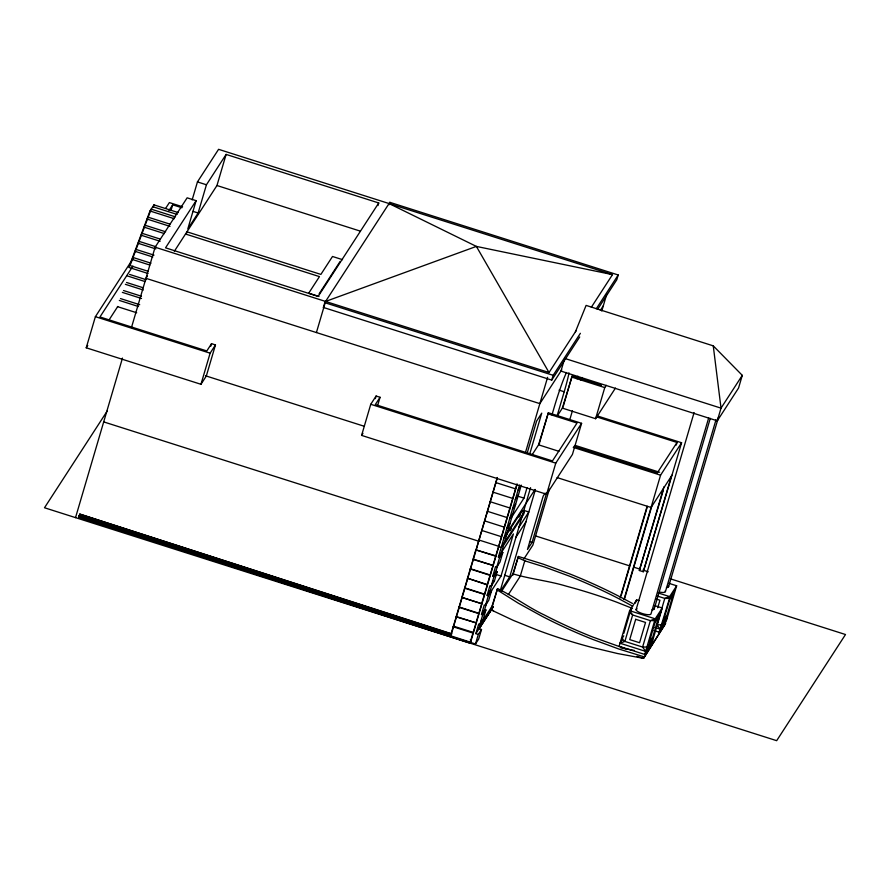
<?xml version="1.0" encoding="UTF-8"?>
<svg xmlns="http://www.w3.org/2000/svg" width="890" height="890" viewBox="0 0 890 890"><rect width="100%" height="100%" fill="white"/><g stroke="black" fill="none" stroke-linecap="round" stroke-linejoin="round"><path stroke-width="1.33" d="M654.551 605.567L662.238 608.004L651.758 643.615L644.738 654.428L619.14 646.285L629.619 610.673L636.628 599.86L639.187 600.672M654.028 630.587L659.145 632.212L666.165 621.398L676.645 585.787L668.957 583.339M469.876 642.079L469.965 642.736L471.222 640.399L470.309 639.799M79.143 516.089L78.887 516.868L79.299 515.355L451.097 635.015M451.842 633.858L79.766 514.086L78.798 517.246L469.575 643.036L469.909 641.868M132.944 266.088L99.958 316.962L206.814 350.949L211.531 343.674L215.469 344.931L206.313 376.036L200.962 384.291L86.23 347.801L95.386 316.684L133.133 258.467M178.278 212.599L153.959 204.867L149.987 210.986L128.839 267.389L148.04 273.497M153.225 207.359L153.959 204.867M75.528 517.624L122.475 358.091M131.475 327.509L155.105 247.209L187.134 197.825L196.123 200.673L187.812 228.919L198.125 213.01L206.436 184.775L226.116 154.415L378.74 202.965L377.972 205.557M171.147 210.007L172.682 204.822L181.938 207.759M192.162 199.883L197.446 181.916L218.584 149.32L612.487 274.632L591.327 307.261M186.166 234.47L186.956 231.812L320.878 274.409L332.504 256.487L342.528 259.669M174.318 251.292L216.96 185.52L226.116 154.415M210.763 346.266L211.531 343.674M200.962 384.291L210.118 353.185L215.469 344.931M579.713 336.954L551.733 380.097L323.382 307.451L324.783 302.667L389.842 202.33L618.205 274.977L616.792 279.76L597.857 308.975M316.417 332.549L325.573 301.443L476.373 246.408L612.487 274.632M389.141 204.722L389.842 202.33M558.942 451.319L538.561 444.833L548.351 412.749L581.593 423.317L572.437 454.423L546.605 494.262L361.596 435.399L370.752 404.294L376.114 396.028L380.052 397.285L377.761 405.061M375.346 398.62L376.114 396.028M470.076 642.625L476.106 622.866L456.314 616.57L450.284 636.328L470.076 642.625L470.866 641.401M476.106 622.866L456.114 616.87L461.943 597.424L481.746 603.72L463.267 597.846M461.743 597.724L467.584 578.277L487.375 584.574L481.546 604.021M467.384 578.589L473.213 559.131L493.004 565.428L487.175 584.886L467.584 578.277M493.004 565.428L473.013 559.443L475.827 549.864L495.83 555.861L516.957 484.071M476.128 549.597L497.243 477.507M451.074 635.104L497.243 478.219M525.378 452.821L547.606 377.304M475.905 623.167L481.746 603.72M492.815 565.74L495.83 555.861M517.135 484.216L470.565 642.424L475.494 643.982L478.675 639.065L481.501 629.497L479.031 628.707L475.85 633.635L478.308 634.414L481.501 629.497M527.236 452.899L536.603 421.07L541.754 413.116L529.661 454.223M475.85 633.635L478.664 624.057L479.899 624.446L483.081 619.529L485.907 609.962L484.672 609.572L481.479 614.489L482.714 614.879L485.907 609.962M481.479 614.489L484.293 604.911L485.528 605.3L488.721 600.383L491.536 590.815L490.301 590.426L487.119 595.343L488.343 595.733L491.536 590.815M487.119 595.343L489.934 585.765L491.169 586.165L494.351 581.237L497.165 571.669L495.941 571.28L492.749 576.197L493.983 576.587L497.165 571.669M492.749 576.197L495.563 566.63L496.798 567.019L499.991 562.102L502.805 552.523L501.571 552.134L498.389 557.051L499.613 557.44L502.805 552.523M498.389 557.051L519.593 484.994M479.899 624.446L482.714 614.879M485.528 605.3L488.343 595.733M491.169 586.165L493.983 576.587M496.798 567.019L499.613 557.44M551.733 380.097L553.146 375.313L580.38 333.305M479.031 628.707L481.501 620.33M484.672 609.572L486.786 602.385M490.301 590.426L492.415 583.239M495.941 571.28L497.699 565.295M501.571 552.134L503.584 545.292L523.576 514.453L524.388 511.728L521.918 510.938L505.631 536.069M504.396 542.566L521.295 485.128L518.125 490.023M475.494 643.982L478.308 634.414M539.195 443.854L548.351 412.749M564.316 359.682L560.956 371.097L717.284 420.825L738.555 388.029L742.282 375.346L713.257 345.854L586.098 305.404L575.396 331.903M491.28 608.549L497.543 588.602C513.73 596.289 528.137 607.392 544.435 615.023A150.955 41.975 23.8 0 0 592.785 637.062L625.859 648.888M490.757 591.872L501.026 576.041L513.419 533.922L501.693 552.011M511.505 517.357L523.965 498.133L527.047 487.653M492.749 604.877L497.543 588.602M521.384 512.762L521.918 510.938M500.191 590.86L530.562 487.676M551.978 414.885L554.281 407.053A32.385 2.503 -72.4 0 1 566.463 372.498M501.215 589.981L509.725 576.876L535.391 489.645M568.977 372.854A32.385 2.503 -72.4 0 1 564.204 391.767L556.906 416.542L562.858 407.364M501.693 591.082L512.874 573.85L518.38 556.461L543.623 564.282L569.511 573.816A158.854 44.177 23.8 0 1 620.386 597.012L632.423 603.442M512.829 575.307L518.38 556.461M601.451 385.359L572.159 376.036L562.369 408.121L595.599 418.701L615.446 388.084M563.381 405.851L572.159 376.036M577.12 378.851L577.899 376.192M517.657 557.574L524.777 560.822L520.261 576.197L508.335 594.587M545.147 493.093L543.178 496.13L527.47 549.497L532.075 542.399L546.627 492.938M546.605 494.262L555.772 463.145L581.593 423.317M549.33 489.211L532.899 545.047L523.832 559.031M569.678 420.08L572.415 410.768M581.415 380.197L582.205 377.538L580.714 379.83M601.762 311.055L606.813 293.9M595.599 418.701L604.755 387.584L606.223 385.314M620.13 597.958L647.13 506.221M621.153 595.644L647.375 506.577M624.068 599.204L660.569 475.171L681.595 442.742L596.956 415.819M624.313 599.56L651.702 506.499M681.595 442.742L643.281 571.747L639.343 570.501L663.996 486.741M676.267 445.056L677.023 442.464L596.367 416.809M663.451 489.745L639.343 570.501M623.868 633.279L629.464 614.256M643.281 571.747L671.46 476.028M636.083 609.706L694.1 412.56M708.674 417.944L651.046 613.766A7.776 2.103 16.4 0 1 641.634 613.321A7.776 2.103 16.4 0 1 637.073 608.882M654.217 608.871L710.276 418.378M657.71 607.837L659.946 600.227L656.253 599.048M636.962 656.275L643.548 658.366L665.564 623.556L643.548 658.366L617.426 653.505L590.626 647.075A156.44 42.331 16.4 0 1 537.86 630.298L513.33 620.386L490.913 609.806L493.538 610.651M644.738 654.428L655.218 618.828L662.238 608.004M665.453 591.538L716.027 419.691M659.145 632.212L660.046 629.152L657.009 624.836L664.785 598.414L669.625 596.6L676.645 585.787M717.284 420.825L721.022 408.143L742.282 375.346M668.624 586.644L718.419 417.466M635.338 603.109L636.628 599.86M654.929 627.517L660.046 629.152L669.558 598.392L669.625 596.6L658.111 592.94M165.596 208.405L169.378 202.586L182.606 206.792M168.933 210.596L172.682 204.822M86.23 347.801L87.743 345.465M108.802 320.322L117.791 306.449M196.123 200.673L165.54 247.832L318.164 296.392L378.74 202.965M147.462 275.989L145.949 278.325L539.863 403.637L561.768 369.839M107.278 410.935L44.5 507.756L776.67 740.68L845.5 634.526L670.726 578.934M319.132 293.822L340.047 261.582M323.382 307.451L324.171 306.227M380.052 397.285L375.324 404.561L552.456 460.92L577.02 423.039L547.717 413.728M361.596 435.399L362.942 433.33M155.105 247.209L549.019 372.521L576.219 330.568M596.267 308.808L618.205 274.977M600.305 310.399L603.331 305.737M531.82 455.235L539.551 443.309M478.853 539.985L479.243 539.373M515.299 499.59L518.481 494.695M512.484 509.169L515.655 504.274M509.67 518.736L512.84 513.841M506.855 528.315L510.026 523.42M506.521 533.455L535.068 489.422M499.045 545.67L498.645 546.282L478.954 540.019M504.029 537.883L507.211 532.988M510.014 530.807L511.494 528.527M518.892 517.101L520.383 514.821M524.388 511.728L501.215 547.461L498.745 546.694M518.903 527.28L528.816 511.984L523.687 510.348M516 537.126L525.923 521.829M479.243 626.037L492.626 605.389M481.824 623.49L490.757 609.706M479.098 628.029L492.849 606.813M479.254 628.106L492.926 606.935M479.298 628.329L491.992 608.749M479.176 628.707L493.394 606.769M677.023 442.464L657.265 472.935L573.883 446.402M672.095 475.049L651.068 507.478L557.118 477.585M630.209 611.43L631.555 609.372M623.779 635.783L621.765 638.886L624.88 641.412L642.602 647.052L647.375 647.03L652.737 638.764M652.659 640.555L645.639 651.369L620.041 643.225L622.844 638.898M660.514 612.342L655.14 620.619L650.379 620.63L632.656 614.99L629.542 612.465M674.92 590.126L669.558 598.392L664.785 598.414L657.187 596M667.144 616.536L661.782 624.813L657.009 624.836M660.046 629.152L667.066 618.327M79.766 514.086L451.386 634.014M620.041 643.225L624.88 641.412L632.656 614.99L629.619 610.673L655.218 618.828L650.379 620.63L642.602 647.052L645.639 651.369M634.425 650.468L620.853 647.887M524.777 560.822L544.991 567.13L569.6 576.208A150.955 41.975 23.8 0 1 617.949 598.247L632.701 606.235M644.004 656.798L618.75 648.988L592.873 639.454A158.854 44.177 23.8 0 1 541.999 616.258L518.369 603.231L496.82 589.703M216.96 185.52L360.372 231.144M197.446 181.916L206.436 184.775M192.985 211.375L198.125 213.01M152.768 206.703L177.088 214.434M175.508 216.882L151.178 209.15L130.029 265.554L147.951 271.25M149.987 210.986L174.318 218.718M148.163 217.205L169.923 224.124M146.972 219.04L170.012 226.371M185.52 234.014L319.454 276.612L308.708 293.199L318.976 296.459M564.694 358.414L721.022 408.143L713.257 345.854M145.137 225.259L165.618 231.778M143.946 227.095L164.428 233.614M142.122 233.325L160.044 239.021M140.931 235.16L160.133 241.268M571.525 377.015L604.755 387.584M139.096 241.379L155.739 246.675M137.905 243.215L155.828 248.911M324.783 302.667L553.146 375.313M136.07 249.434L153.992 255.141M134.88 251.269L152.813 256.976M559.065 390.132L564.204 391.767M133.055 257.488L150.977 263.195M131.865 259.324L149.787 265.031M129.573 274.42L146.216 279.716M127.103 275.844L145.026 281.552M126.547 282.475L143.19 287.77M125.357 284.31L143.279 290.018M123.532 290.541L141.454 296.236M122.342 292.376L141.543 298.484M120.506 298.595L139.708 304.703M575.151 445.389L659.601 472.256M119.316 300.431L138.517 306.538M573.238 447.381L660.569 475.171M117.491 306.649L136.693 312.757M95.386 316.684L210.118 353.185M370.752 404.294L555.772 463.145M205.457 375.758L364.322 426.299M495.852 482.591L515.544 488.855M517.546 496.086L523.965 498.133M493.038 492.159L512.729 498.422M490.223 501.738L509.914 508.001M487.397 511.305L507.1 517.568M535.68 535.969L629.686 565.873M633.658 567.141L640.277 569.244M642.925 570.09L648.22 571.769M484.583 520.873L504.274 527.147M529.505 541.587L532.075 542.399M481.768 530.451L501.459 536.715M103.696 421.905L479.098 541.331M475.827 549.864L495.63 556.161M512.874 573.85C530.473 579.112 549.008 580.881 566.641 586.254A148.663 40.228 16.4 0 1 616.781 602.207L632.49 608.426M504.586 575.24L509.725 576.876M495.886 574.406L501.026 576.041M470.398 568.71L490.19 575.007M470.198 569.01L489.99 575.307M493.127 580.847L494.351 581.237M464.758 587.845L484.561 594.153M464.569 588.156L484.36 594.453M459.129 606.991L478.92 613.288M458.928 607.303L478.72 613.599M453.488 626.137L473.291 632.434M453.099 626.749L472.89 633.046M79.065 516.2L469.019 641.723M389.052 203.554L476.373 246.408L549.019 372.521M665.197 590.904A7.776 2.103 16.4 0 1 659.913 592.15M667.622 585.286A7.776 2.103 16.4 0 1 666.432 587.6M653.961 608.237A7.776 2.103 16.4 0 1 652.025 609.817M635.694 619.306L629.72 639.61L639.565 642.736L645.539 622.444L635.694 619.306M655.073 622.41L649.099 642.702L652.804 636.973L658.778 616.681L655.073 622.41M669.48 600.183L663.506 620.475L667.222 614.745L673.185 594.453L669.48 600.183"/></g></svg>
